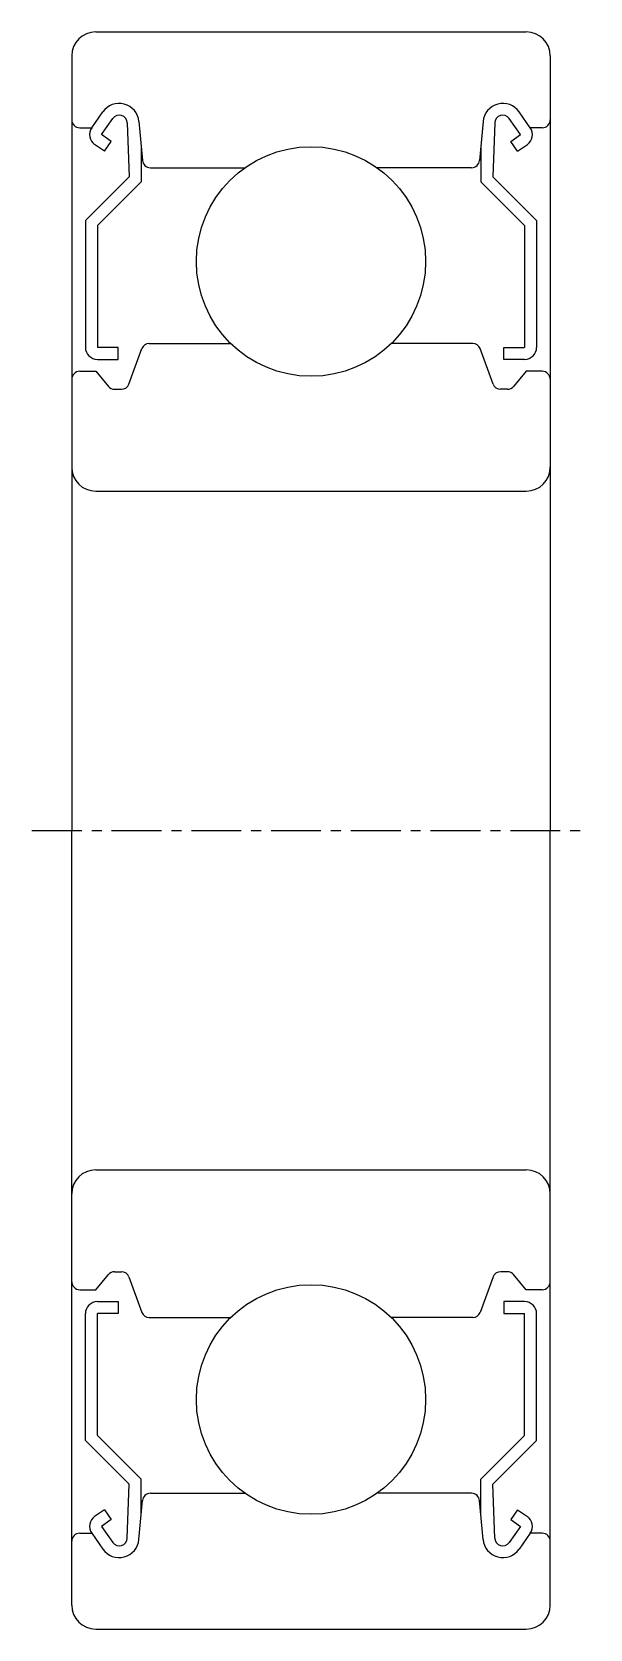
# Model space of a CAD drawing. Extents: x 5.3 to 78, y 5 to 70.
# Drawn here: x 64 to 78, y 30 to 70 of the extents above; entities outside this region: 2.
import ezdxf

# ---------------------------------------------------------------- set-up
doc = ezdxf.new("R2010")
doc.units = 0
doc.linetypes.add('CENTER', pattern=[2, 1.25, -0.25, 0.25, -0.25])
doc.layers.get('0').update_dxf_attribs({"linetype": 'CONTINUOUS'})
doc.layers.add('CENTER', color=1, linetype='CENTER')
doc.styles.get("Standard").update_dxf_attribs({"font": 'txt.shx', "bigfont": 'bigfont.shx'})

msp = doc.modelspace()

# ---------------------------------------------------------------- linework, layer by layer
at = {"color": 7, "linetype": 'CONTINUOUS'}
for p, q in [((65.6, 70), (76.4, 70)), ((65, 69.4), (65, 50)), ((77, 69.4), (77, 50)), ((65.4999, 67.59981), (65.778643, 67.996961)), ((65.746028, 67.427975), (66.028243, 67.830057)), ((66.391806, 67.722595), (66.441991, 66.373941)), ((66.685949, 67.753865), (66.772061, 66.782332)), ((75.314051, 67.753865), (75.227939, 66.782332)), ((75.608195, 67.722595), (75.55801, 66.373941)), ((76.253973, 67.427975), (75.971758, 67.830057)), ((76.5001, 67.59981), (76.221358, 67.996961)), ((65.2, 67.59999), (65.500027, 67.59999)), ((65.991028, 67.25495), (65.746028, 67.427975)), ((65.819032, 67.009965), (65.991028, 67.25495)), ((76.008972, 67.25495), (76.253973, 67.427975)), ((76.180969, 67.009965), (76.008972, 67.25495)), ((76.8, 67.59999), (76.499973, 67.59999)), ((65.819032, 67.009965), (65.573551, 67.181602)), ((66.742, 67.12099), (66.742, 66.24999)), ((75.258, 67.12099), (75.258, 66.24999)), ((76.180969, 67.009965), (76.426449, 67.181602)), ((66.97128, 66.59999), (69.343748, 66.59999)), ((75.02872, 66.59999), (72.656252, 66.59999)), ((66.441991, 66.373941), (65.342, 65.27398)), ((66.742, 66.24999), (65.642, 65.15001)), ((75.258, 66.24999), (76.358, 65.15001)), ((75.55801, 66.373941), (76.658, 65.27398)), ((65.342, 65.27398), (65.342, 62.09999)), ((76.658, 65.27398), (76.658, 62.09999)), ((65.642, 65.15001), (65.642, 62.09999)), ((76.358, 65.15001), (76.358, 62.09999)), ((66.162, 62.09999), (65.642, 62.09999)), ((66.162, 61.79999), (66.162, 62.09999)), ((66.433822, 61.181488), (66.757184, 62.068482)), ((66.945087, 62.19998), (68.984301, 62.19998)), ((75.054913, 62.19998), (73.015699, 62.19998)), ((75.566179, 61.181488), (75.242816, 62.068482)), ((75.838, 62.09999), (76.358, 62.09999)), ((75.838, 61.79999), (75.838, 62.09999)), ((65.642, 61.79999), (66.162, 61.79999)), ((76.358, 61.79999), (75.838, 61.79999)), ((65.2, 61.49998), (65.599977, 61.49998)), ((65.599977, 61.49998), (65.917605, 61.121435)), ((76.400024, 61.49998), (76.082395, 61.121435)), ((76.8, 61.49998), (76.400024, 61.49998)), ((66.070816, 61.04999), (66.245919, 61.04999)), ((75.929185, 61.04999), (75.754081, 61.04999)), ((65.6, 58.5), (76.4, 58.5)), ((65, 30.6), (65, 50)), ((77, 30.6), (77, 50)), ((65.6, 41.5), (76.4, 41.5)), ((65.599977, 38.50002), (65.917605, 38.878565)), ((66.070816, 38.95001), (66.245919, 38.95001)), ((66.433822, 38.818512), (66.757184, 37.931518)), ((75.566179, 38.818512), (75.242816, 37.931518)), ((75.929185, 38.95001), (75.754081, 38.95001)), ((76.400024, 38.50002), (76.082395, 38.878565)), ((65.2, 38.50002), (65.599977, 38.50002)), ((76.8, 38.50002), (76.400024, 38.50002)), ((65.642, 38.20001), (66.162, 38.20001)), ((66.162, 38.20001), (66.162, 37.90001)), ((75.838, 38.20001), (75.838, 37.90001)), ((76.358, 38.20001), (75.838, 38.20001)), ((65.342, 34.72602), (65.342, 37.90001)), ((66.162, 37.90001), (65.642, 37.90001)), ((65.642, 34.84999), (65.642, 37.90001)), ((66.945087, 37.80002), (68.984301, 37.80002)), ((75.054913, 37.80002), (73.015699, 37.80002)), ((75.838, 37.90001), (76.358, 37.90001)), ((76.358, 34.84999), (76.358, 37.90001)), ((76.658, 34.72602), (76.658, 37.90001)), ((66.742, 33.75001), (65.642, 34.84999)), ((75.258, 33.75001), (76.358, 34.84999)), ((66.441991, 33.626059), (65.342, 34.72602)), ((75.55801, 33.626059), (76.658, 34.72602)), ((66.391806, 32.277405), (66.441991, 33.626059)), ((66.742, 32.87901), (66.742, 33.75001)), ((75.258, 32.87901), (75.258, 33.75001)), ((75.608195, 32.277405), (75.55801, 33.626059)), ((66.685949, 32.246135), (66.772061, 33.217668)), ((66.97128, 33.40001), (69.343748, 33.40001)), ((75.02872, 33.40001), (72.656252, 33.40001)), ((75.314051, 32.246135), (75.227939, 33.217668)), ((65.819032, 32.990035), (65.573551, 32.818398)), ((65.819032, 32.990035), (65.991028, 32.74505)), ((76.180969, 32.990035), (76.008972, 32.74505)), ((76.180969, 32.990035), (76.426449, 32.818398)), ((65.2, 32.40001), (65.500027, 32.40001)), ((65.4999, 32.40019), (65.778643, 32.003039)), ((65.991028, 32.74505), (65.746028, 32.572025)), ((65.746028, 32.572025), (66.028243, 32.169943)), ((76.253973, 32.572025), (75.971758, 32.169943)), ((76.008972, 32.74505), (76.253973, 32.572025)), ((76.5001, 32.40019), (76.221358, 32.003039)), ((76.8, 32.40001), (76.499973, 32.40001)), ((65.6, 30), (76.4, 30))]:
    msp.add_line(p, q, dxfattribs=at)
for centre in [(71, 64.25), (71, 35.75)]:
    msp.add_circle(centre, 2.875, dxfattribs=at)
for centre, radius, start, end in [((65.6, 69.4), 0.6, 90, 180), ((76.4, 69.4), 0.6, 360, 90), ((66.187902, 67.709721), 0.5, 5.065195, 144.936745), ((75.812099, 67.709721), 0.5, 35.063255, 174.934805), ((65.2, 67.79999), 0.2, 180, 270), ((66.191944, 67.715158), 0.2, 2.131062, 144.935553), ((75.808056, 67.715158), 0.2, 35.064447, 177.868938), ((76.8, 67.79999), 0.2, 270, 0), ((65.745456, 67.427465), 0.3, 144.936745, 235.039255), ((76.254545, 67.427465), 0.3, 304.960745, 35.063255), ((66.97128, 66.79999), 0.2, 185.065195, 270), ((75.02872, 66.79999), 0.2, 270, 354.934805), ((65.642, 62.09999), 0.3, 180, 270), ((66.945087, 61.99998), 0.2, 90, 159.970177), ((75.054913, 61.99998), 0.2, 20.029823, 90), ((76.358, 62.09999), 0.3, 270, 0), ((65.2, 61.29998), 0.2, 90, 180), ((76.8, 61.29998), 0.2, 0, 90), ((66.070816, 61.24999), 0.2, 219.999223, 270), ((66.245919, 61.24999), 0.2, 270, 339.970177), ((75.754081, 61.24999), 0.2, 200.029823, 270), ((75.929185, 61.24999), 0.2, 270, 320.000777), ((65.6, 59.1), 0.6, 180, 270), ((76.4, 59.1), 0.6, 270, 0), ((65.6, 40.9), 0.6, 90, 180), ((76.4, 40.9), 0.6, 360, 90), ((66.070816, 38.75001), 0.2, 90, 140.000777), ((66.245919, 38.75001), 0.2, 20.029823, 90), ((75.754081, 38.75001), 0.2, 90, 159.970177), ((75.929185, 38.75001), 0.2, 39.999223, 90), ((65.2, 38.70002), 0.2, 180, 270), ((76.8, 38.70002), 0.2, 270, 0), ((65.642, 37.90001), 0.3, 90, 180), ((76.358, 37.90001), 0.3, 0, 90), ((66.945087, 38.00002), 0.2, 200.029823, 270), ((75.054913, 38.00002), 0.2, 270, 339.970177), ((66.97128, 33.20001), 0.2, 90, 174.934805), ((75.02872, 33.20001), 0.2, 5.065195, 90), ((65.745456, 32.572535), 0.3, 124.960745, 215.063255), ((76.254545, 32.572535), 0.3, 324.936745, 55.039255), ((65.2, 32.20001), 0.2, 90, 180), ((76.8, 32.20001), 0.2, 0, 90), ((66.187902, 32.290279), 0.5, 215.063255, 354.934805), ((66.191944, 32.284842), 0.2, 215.064447, 357.868938), ((75.812099, 32.290279), 0.5, 185.065195, 324.936745), ((75.808056, 32.284842), 0.2, 182.131062, 324.935553), ((65.6, 30.6), 0.6, 180, 270), ((76.4, 30.6), 0.6, 270, 0)]:
    msp.add_arc(centre, radius, start, end, dxfattribs=at)
at = {"layer": 'CENTER', "color": 1, "linetype": 'CENTER'}
msp.add_line((64, 50), (78, 50), dxfattribs=at)

# ---------------------------------------------------------------- texts
at = {"color": 7, "linetype": 'CONTINUOUS'}
for s, p in [('SUB6203ZZ', (5, 12.5)), ('UB6203ZZ', (5, 5))]:
    msp.add_text(s, height=2, dxfattribs=at).set_placement(p)

doc.saveas('drawing.dxf')
